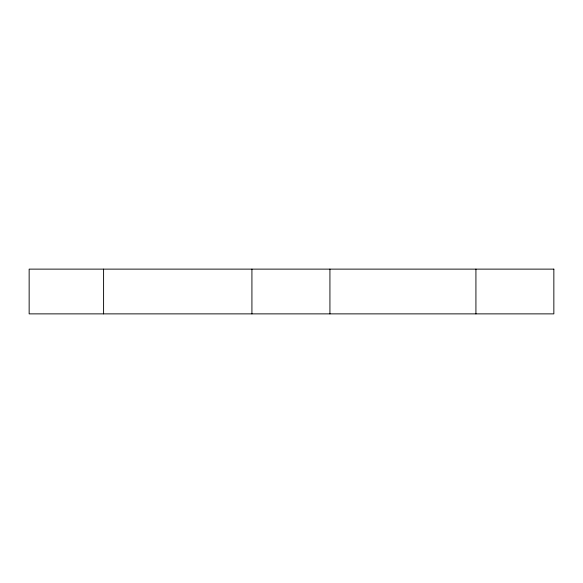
<?xml version="1.0" encoding="UTF-8"?>
<svg xmlns="http://www.w3.org/2000/svg" width="583" height="583" viewBox="0 0 583 583"><rect width="100%" height="100%" fill="white"/><g stroke="black" fill="none" stroke-linecap="round" stroke-linejoin="round"><path stroke-width="0.87" d="M475.925 269.127L475.925 313.873M329.927 269.127L329.927 313.873M251.922 269.127L251.922 313.873M103.592 269.127L103.592 313.873M553.85 269.127L29.15 269.127L29.15 313.873L553.85 313.873L553.85 269.127"/></g></svg>
